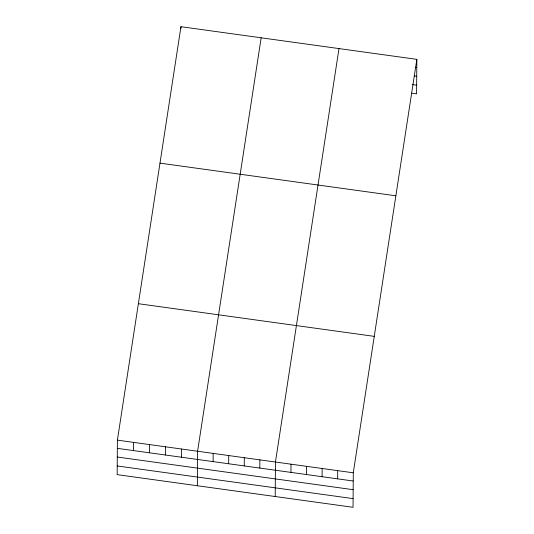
<?xml version="1.0" encoding="UTF-8"?>
<svg xmlns="http://www.w3.org/2000/svg" width="534" height="534" viewBox="0 0 534 534"><rect width="100%" height="100%" fill="white"/><g stroke="black" fill="none" stroke-linecap="round" stroke-linejoin="round"><path stroke-width="0.8" d="M117.4 440.136L117.16 474.639L353.041 507.3L353.281 472.804L416.84 59.361L180.959 26.7L117.4 440.136L353.281 472.804M133.387 450.569L133.44 442.359M149.427 452.792L149.48 444.582M165.467 455.015L165.52 446.804M180.946 28.342L180.959 26.7M181.507 457.238L181.56 449.021M197.36 485.746L197.6 451.243L261.159 37.807M213.113 461.61L213.173 453.399M228.679 463.766L228.739 455.555M244.252 465.922L244.305 457.711M259.818 468.078L259.878 459.867M275.204 496.52L275.444 462.023L338.997 48.581M290.957 472.39L291.01 464.179M306.523 474.546L306.583 466.336M322.089 476.702L322.149 468.492M337.662 478.858L337.715 470.648M416.84 59.361L416.6 93.864L411.681 93.183M415.145 67.344L416.78 67.571M414.264 75.908L416.72 76.249M412.562 84.619L416.66 85.186M159.986 163.137L395.868 195.798M138.373 303.706L374.254 336.367M117.347 448.353L353.228 481.014M117.286 457.024L353.168 489.685M117.22 465.962L353.101 498.623"/></g></svg>
